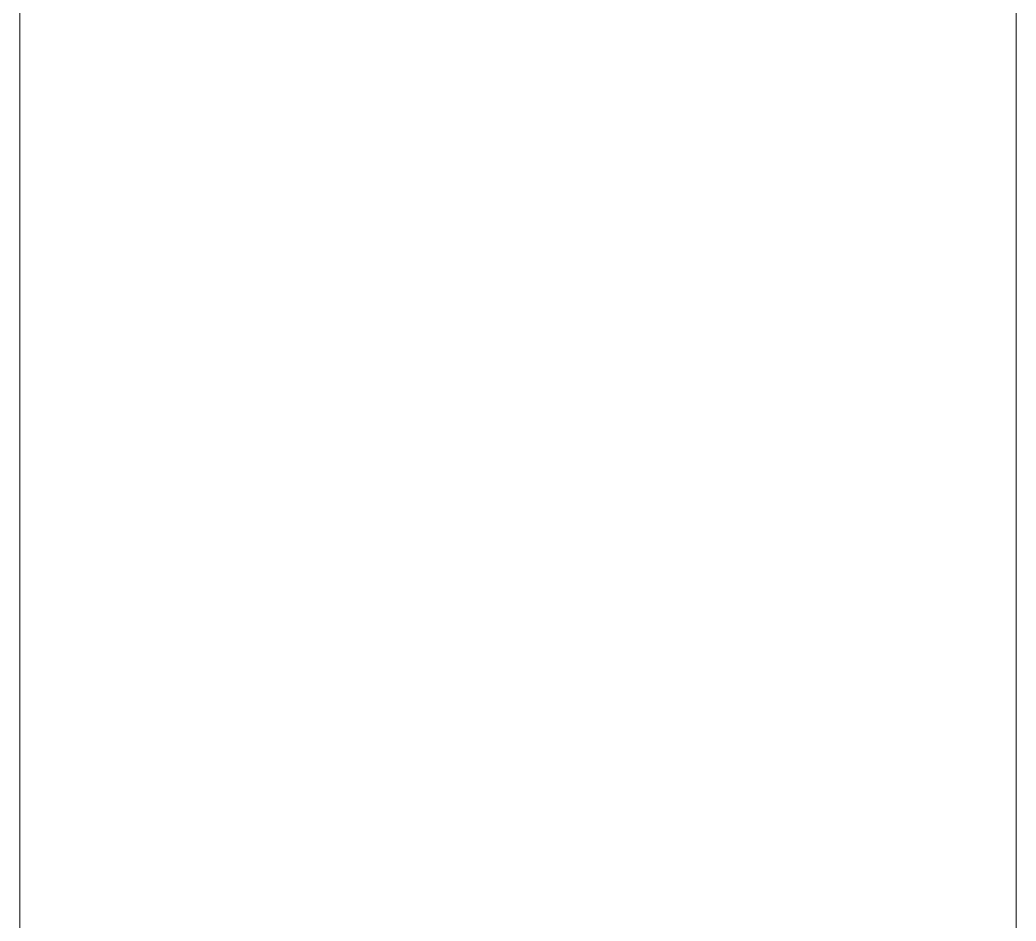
# Model space of a CAD drawing. Header units: millimetres. Extents: x -48147 to 1414029, y -496296 to 18123.
# Drawn here: x 1377438.08 to 1377471.07, y -490222.73 to -490192.88 of the extents above; entities that cross this region are included whole.
import ezdxf

# ---------------------------------------------------------------- set-up
doc = ezdxf.new("R2010")
doc.units = ezdxf.units.MM
doc.header["$MEASUREMENT"] = 0
doc.linetypes.add('Wipeout_Contour', pattern=[1000, 0, -1000])
doc.layers.add('New_A-35-M_FFE_Sanitary', color=7, linetype='Continuous')
doc.layers.add('New_A-35-M_FFE_Sanitary_Pen_No__64', color=7, linetype='Continuous', lineweight=20, true_color=0x606060)

# ---------------------------------------------------------------- blocks, each defined once
blk = doc.blocks.new('Section Elem_192_2', base_point=(1372878.996, -490836.732))
at = {"color": 254, "linetype": 'Wipeout_Contour', "lineweight": 0, "ltscale": 5848247.265008966}
blk.add_wipeout([(1377439.445, -490187.989), (1377438.079, -490191.224), (1377438.079, -490193.841), (1377439.445, -490190.875)], dxfattribs=at).dxf.layer = 'New_A-35-M_FFE_Sanitary'
at = {"color": 254, "linetype": 'Wipeout_Contour', "lineweight": 0, "ltscale": 5848367.239920467}
blk.add_wipeout([(1377471.074, -490191.52), (1377469.929, -490188.262), (1377469.929, -490191.126), (1377471.074, -490194.113)], dxfattribs=at).dxf.layer = 'New_A-35-M_FFE_Sanitary'
at = {"color": 254, "linetype": 'Wipeout_Contour', "lineweight": 0, "ltscale": 5848257.000173751}
blk.add_wipeout([(1377443.115, -490188.38), (1377439.445, -490190.875), (1377439.445, -490193.838), (1377443.115, -490191.575)], dxfattribs=at).dxf.layer = 'New_A-35-M_FFE_Sanitary'
at = {"color": 254, "linetype": 'Wipeout_Contour', "lineweight": 0, "ltscale": 5848370.948103068}
blk.add_wipeout([(1377471.074, -490194.113), (1377469.929, -490191.126), (1377469.929, -490194.065), (1377471.074, -490196.775)], dxfattribs=at).dxf.layer = 'New_A-35-M_FFE_Sanitary'
at = {"color": 254, "linetype": 'Wipeout_Contour', "lineweight": 0, "ltscale": 5848358.682877488}
blk.add_wipeout([(1377469.929, -490191.126), (1377466.446, -490188.572), (1377466.446, -490191.749), (1377469.929, -490194.065)], dxfattribs=at).dxf.layer = 'New_A-35-M_FFE_Sanitary'
at = {"color": 254, "linetype": 'Wipeout_Contour', "lineweight": 0, "ltscale": 5848251.005402513}
blk.add_wipeout([(1377439.445, -490190.875), (1377438.079, -490193.841), (1377438.079, -490196.528), (1377439.445, -490193.838)], dxfattribs=at).dxf.layer = 'New_A-35-M_FFE_Sanitary'
at = {"color": 254, "linetype": 'Wipeout_Contour', "lineweight": 0, "ltscale": 5848374.749144388}
blk.add_wipeout([(1377471.074, -490196.775), (1377469.929, -490194.065), (1377469.929, -490197.074), (1377471.074, -490199.499)], dxfattribs=at).dxf.layer = 'New_A-35-M_FFE_Sanitary'
at = {"layer": 'New_A-35-M_FFE_Sanitary_Pen_No__64', "linetype": 'Continuous'}
for p, q in [((1377471.074, -490194.113), (1377471.074, -490191.52)), ((1377471.074, -490196.775), (1377471.074, -490194.113))]:
    blk.add_line(p, q, dxfattribs=at)
at = {"color": 254, "linetype": 'Wipeout_Contour', "lineweight": 0, "ltscale": 5848362.833238177}
blk.add_wipeout([(1377469.929, -490194.065), (1377466.446, -490191.749), (1377466.446, -490195.001), (1377469.929, -490197.074)], dxfattribs=at).dxf.layer = 'New_A-35-M_FFE_Sanitary'
at = {"color": 254, "linetype": 'Wipeout_Contour', "lineweight": 0, "ltscale": 5848343.831441205}
blk.add_wipeout([(1377466.446, -490191.749), (1377461.156, -490190.18), (1377461.156, -490193.596), (1377466.446, -490195.001)], dxfattribs=at).dxf.layer = 'New_A-35-M_FFE_Sanitary'
at = {"color": 254, "linetype": 'Wipeout_Contour', "lineweight": 0, "ltscale": 5848378.633906042}
blk.add_wipeout([(1377471.074, -490199.499), (1377469.929, -490197.074), (1377469.929, -490200.144), (1377471.074, -490202.279)], dxfattribs=at).dxf.layer = 'New_A-35-M_FFE_Sanitary'
at = {"layer": 'New_A-35-M_FFE_Sanitary_Pen_No__64', "linetype": 'Continuous'}
blk.add_line((1377471.074, -490199.499), (1377471.074, -490196.775), dxfattribs=at)
at = {"color": 254, "linetype": 'Wipeout_Contour', "lineweight": 0, "ltscale": 5848320.635157187}
blk.add_wipeout([(1377461.156, -490190.18), (1377454.865, -490189.596), (1377454.865, -490193.073), (1377461.156, -490193.596)], dxfattribs=at).dxf.layer = 'New_A-35-M_FFE_Sanitary'
at = {"color": 254, "linetype": 'Wipeout_Contour', "lineweight": 0, "ltscale": 5848367.074979492}
blk.add_wipeout([(1377469.929, -490197.074), (1377466.446, -490195.001), (1377466.446, -490198.32), (1377469.929, -490200.144)], dxfattribs=at).dxf.layer = 'New_A-35-M_FFE_Sanitary'
at = {"color": 254, "linetype": 'Wipeout_Contour', "lineweight": 0, "ltscale": 5848296.782903642}
blk.add_wipeout([(1377454.865, -490189.596), (1377448.53, -490190.086), (1377448.53, -490193.512), (1377454.865, -490193.073)], dxfattribs=at).dxf.layer = 'New_A-35-M_FFE_Sanitary'
at = {"color": 254, "linetype": 'Wipeout_Contour', "lineweight": 0, "ltscale": 5848348.349012426}
blk.add_wipeout([(1377466.446, -490195.001), (1377461.156, -490193.596), (1377461.156, -490197.083), (1377466.446, -490198.32)], dxfattribs=at).dxf.layer = 'New_A-35-M_FFE_Sanitary'
at = {"color": 254, "linetype": 'Wipeout_Contour', "lineweight": 0, "ltscale": 5848382.593051635}
blk.add_wipeout([(1377471.074, -490202.279), (1377469.929, -490200.144), (1377469.929, -490203.269), (1377471.074, -490205.109)], dxfattribs=at).dxf.layer = 'New_A-35-M_FFE_Sanitary'
at = {"layer": 'New_A-35-M_FFE_Sanitary_Pen_No__64', "linetype": 'Continuous'}
blk.add_line((1377471.074, -490202.279), (1377471.074, -490199.499), dxfattribs=at)
at = {"color": 254, "linetype": 'Wipeout_Contour', "lineweight": 0, "ltscale": 5848275.907638138}
blk.add_wipeout([(1377448.53, -490190.086), (1377443.115, -490191.575), (1377443.115, -490194.845), (1377448.53, -490193.512)], dxfattribs=at).dxf.layer = 'New_A-35-M_FFE_Sanitary'
at = {"color": 254, "linetype": 'Wipeout_Contour', "lineweight": 0, "ltscale": 5848325.305467937}
blk.add_wipeout([(1377461.156, -490193.596), (1377454.865, -490193.073), (1377454.865, -490196.623), (1377461.156, -490197.083)], dxfattribs=at).dxf.layer = 'New_A-35-M_FFE_Sanitary'
at = {"color": 254, "linetype": 'Wipeout_Contour', "lineweight": 0, "ltscale": 5848371.397896715}
blk.add_wipeout([(1377469.929, -490200.144), (1377466.446, -490198.32), (1377466.446, -490201.697), (1377469.929, -490203.269)], dxfattribs=at).dxf.layer = 'New_A-35-M_FFE_Sanitary'
at = {"color": 254, "linetype": 'Wipeout_Contour', "lineweight": 0, "ltscale": 5848261.178515874}
blk.add_wipeout([(1377443.115, -490191.575), (1377439.445, -490193.838), (1377439.445, -490196.87), (1377443.115, -490194.845)], dxfattribs=at).dxf.layer = 'New_A-35-M_FFE_Sanitary'
at = {"color": 254, "linetype": 'Wipeout_Contour', "lineweight": 0, "ltscale": 5848301.459907295}
blk.add_wipeout([(1377454.865, -490193.073), (1377448.53, -490193.512), (1377448.53, -490197.009), (1377454.865, -490196.623)], dxfattribs=at).dxf.layer = 'New_A-35-M_FFE_Sanitary'
at = {"color": 254, "linetype": 'Wipeout_Contour', "lineweight": 0, "ltscale": 5848352.95300011}
blk.add_wipeout([(1377466.446, -490198.32), (1377461.156, -490197.083), (1377461.156, -490200.631), (1377466.446, -490201.697)], dxfattribs=at).dxf.layer = 'New_A-35-M_FFE_Sanitary'
at = {"color": 254, "linetype": 'Wipeout_Contour', "lineweight": 0, "ltscale": 5848386.617070509}
blk.add_wipeout([(1377471.074, -490205.109), (1377469.929, -490203.269), (1377469.929, -490206.441), (1377471.074, -490207.981)], dxfattribs=at).dxf.layer = 'New_A-35-M_FFE_Sanitary'
at = {"layer": 'New_A-35-M_FFE_Sanitary_Pen_No__64', "linetype": 'Continuous'}
blk.add_line((1377471.074, -490205.109), (1377471.074, -490202.279), dxfattribs=at)
at = {"color": 254, "linetype": 'Wipeout_Contour', "lineweight": 0, "ltscale": 5848280.444302365}
blk.add_wipeout([(1377448.53, -490193.512), (1377443.115, -490194.845), (1377443.115, -490198.182), (1377448.53, -490197.009)], dxfattribs=at).dxf.layer = 'New_A-35-M_FFE_Sanitary'
at = {"color": 254, "linetype": 'Wipeout_Contour', "lineweight": 0, "ltscale": 5848254.839459374}
blk.add_wipeout([(1377439.445, -490193.838), (1377438.079, -490196.528), (1377438.079, -490199.279), (1377439.445, -490196.87)], dxfattribs=at).dxf.layer = 'New_A-35-M_FFE_Sanitary'
at = {"color": 254, "linetype": 'Wipeout_Contour', "lineweight": 0, "ltscale": 5848330.065103151}
blk.add_wipeout([(1377461.156, -490197.083), (1377454.865, -490196.623), (1377454.865, -490200.235), (1377461.156, -490200.631)], dxfattribs=at).dxf.layer = 'New_A-35-M_FFE_Sanitary'
at = {"color": 254, "linetype": 'Wipeout_Contour', "lineweight": 0, "ltscale": 5848375.791591915}
blk.add_wipeout([(1377469.929, -490203.269), (1377466.446, -490201.697), (1377466.446, -490205.125), (1377469.929, -490206.441)], dxfattribs=at).dxf.layer = 'New_A-35-M_FFE_Sanitary'
at = {"layer": 'New_A-35-M_FFE_Sanitary_Pen_No__64', "linetype": 'Continuous'}
for p, q in [((1377438.079, -490193.841), (1377438.079, -490191.224)), ((1377438.079, -490196.528), (1377438.079, -490193.841))]:
    blk.add_line(p, q, dxfattribs=at)
at = {"color": 254, "linetype": 'Wipeout_Contour', "lineweight": 0, "ltscale": 5848265.448851741}
blk.add_wipeout([(1377443.115, -490194.845), (1377439.445, -490196.87), (1377439.445, -490199.965), (1377443.115, -490198.182)], dxfattribs=at).dxf.layer = 'New_A-35-M_FFE_Sanitary'
at = {"color": 254, "linetype": 'Wipeout_Contour', "lineweight": 0, "ltscale": 5848306.22636364}
blk.add_wipeout([(1377454.865, -490196.623), (1377448.53, -490197.009), (1377448.53, -490200.567), (1377454.865, -490200.235)], dxfattribs=at).dxf.layer = 'New_A-35-M_FFE_Sanitary'
at = {"color": 254, "linetype": 'Wipeout_Contour', "lineweight": 0, "ltscale": 5848357.632319619}
blk.add_wipeout([(1377466.446, -490201.697), (1377461.156, -490200.631), (1377461.156, -490204.233), (1377466.446, -490205.125)], dxfattribs=at).dxf.layer = 'New_A-35-M_FFE_Sanitary'
at = {"color": 254, "linetype": 'Wipeout_Contour', "lineweight": 0, "ltscale": 5848390.696302447}
blk.add_wipeout([(1377471.074, -490207.981), (1377469.929, -490206.441), (1377469.929, -490209.652), (1377471.074, -490210.888)], dxfattribs=at).dxf.layer = 'New_A-35-M_FFE_Sanitary'
at = {"layer": 'New_A-35-M_FFE_Sanitary_Pen_No__64', "linetype": 'Continuous'}
blk.add_line((1377471.074, -490207.981), (1377471.074, -490205.109), dxfattribs=at)
at = {"color": 254, "linetype": 'Wipeout_Contour', "lineweight": 0, "ltscale": 5848258.75796113}
blk.add_wipeout([(1377439.445, -490196.87), (1377438.079, -490199.279), (1377438.079, -490202.085), (1377439.445, -490199.965)], dxfattribs=at).dxf.layer = 'New_A-35-M_FFE_Sanitary'
at = {"color": 254, "linetype": 'Wipeout_Contour', "lineweight": 0, "ltscale": 5848285.06774589}
blk.add_wipeout([(1377448.53, -490197.009), (1377443.115, -490198.182), (1377443.115, -490201.579), (1377448.53, -490200.567)], dxfattribs=at).dxf.layer = 'New_A-35-M_FFE_Sanitary'
at = {"color": 254, "linetype": 'Wipeout_Contour', "lineweight": 0, "ltscale": 5848334.902598742}
blk.add_wipeout([(1377461.156, -490200.631), (1377454.865, -490200.235), (1377454.865, -490203.901), (1377461.156, -490204.233)], dxfattribs=at).dxf.layer = 'New_A-35-M_FFE_Sanitary'
at = {"color": 254, "linetype": 'Wipeout_Contour', "lineweight": 0, "ltscale": 5848380.245499743}
blk.add_wipeout([(1377469.929, -490206.441), (1377466.446, -490205.125), (1377466.446, -490208.595), (1377469.929, -490209.652)], dxfattribs=at).dxf.layer = 'New_A-35-M_FFE_Sanitary'
at = {"layer": 'New_A-35-M_FFE_Sanitary_Pen_No__64', "linetype": 'Continuous'}
blk.add_line((1377438.079, -490199.279), (1377438.079, -490196.528), dxfattribs=at)
at = {"color": 254, "linetype": 'Wipeout_Contour', "lineweight": 0, "ltscale": 5848269.800906979}
blk.add_wipeout([(1377443.115, -490198.182), (1377439.445, -490199.965), (1377439.445, -490203.115), (1377443.115, -490201.579)], dxfattribs=at).dxf.layer = 'New_A-35-M_FFE_Sanitary'
at = {"color": 254, "linetype": 'Wipeout_Contour', "lineweight": 0, "ltscale": 5848311.07079198}
blk.add_wipeout([(1377454.865, -490200.235), (1377448.53, -490200.567), (1377448.53, -490204.179), (1377454.865, -490203.901)], dxfattribs=at).dxf.layer = 'New_A-35-M_FFE_Sanitary'
at = {"color": 254, "linetype": 'Wipeout_Contour', "lineweight": 0, "ltscale": 5848362.375705397}
blk.add_wipeout([(1377466.446, -490205.125), (1377461.156, -490204.233), (1377461.156, -490207.879), (1377466.446, -490208.595)], dxfattribs=at).dxf.layer = 'New_A-35-M_FFE_Sanitary'
at = {"color": 254, "linetype": 'Wipeout_Contour', "lineweight": 0, "ltscale": 5848394.820963557}
blk.add_wipeout([(1377471.074, -490210.888), (1377469.929, -490209.652), (1377469.929, -490212.894), (1377471.074, -490213.824)], dxfattribs=at).dxf.layer = 'New_A-35-M_FFE_Sanitary'
at = {"layer": 'New_A-35-M_FFE_Sanitary_Pen_No__64', "linetype": 'Continuous'}
blk.add_line((1377471.074, -490210.888), (1377471.074, -490207.981), dxfattribs=at)
at = {"color": 254, "linetype": 'Wipeout_Contour', "lineweight": 0, "ltscale": 5848262.751489457}
blk.add_wipeout([(1377439.445, -490199.965), (1377438.079, -490202.085), (1377438.079, -490204.941), (1377439.445, -490203.115)], dxfattribs=at).dxf.layer = 'New_A-35-M_FFE_Sanitary'
at = {"color": 254, "linetype": 'Wipeout_Contour', "lineweight": 0, "ltscale": 5848289.766836581}
blk.add_wipeout([(1377448.53, -490200.567), (1377443.115, -490201.579), (1377443.115, -490205.026), (1377448.53, -490204.179)], dxfattribs=at).dxf.layer = 'New_A-35-M_FFE_Sanitary'
at = {"color": 254, "linetype": 'Wipeout_Contour', "lineweight": 0, "ltscale": 5848339.806302851}
blk.add_wipeout([(1377461.156, -490204.233), (1377454.865, -490203.901), (1377454.865, -490207.612), (1377461.156, -490207.879)], dxfattribs=at).dxf.layer = 'New_A-35-M_FFE_Sanitary'
at = {"color": 254, "linetype": 'Wipeout_Contour', "lineweight": 0, "ltscale": 5848384.748913961}
blk.add_wipeout([(1377469.929, -490209.652), (1377466.446, -490208.595), (1377466.446, -490212.1), (1377469.929, -490212.894)], dxfattribs=at).dxf.layer = 'New_A-35-M_FFE_Sanitary'
at = {"layer": 'New_A-35-M_FFE_Sanitary_Pen_No__64', "linetype": 'Continuous'}
blk.add_line((1377438.079, -490202.085), (1377438.079, -490199.279), dxfattribs=at)
at = {"color": 254, "linetype": 'Wipeout_Contour', "lineweight": 0, "ltscale": 5848274.224212465}
blk.add_wipeout([(1377443.115, -490201.579), (1377439.445, -490203.115), (1377439.445, -490206.311), (1377443.115, -490205.026)], dxfattribs=at).dxf.layer = 'New_A-35-M_FFE_Sanitary'
at = {"color": 254, "linetype": 'Wipeout_Contour', "lineweight": 0, "ltscale": 5848315.981523568}
blk.add_wipeout([(1377454.865, -490203.901), (1377448.53, -490204.179), (1377448.53, -490207.836), (1377454.865, -490207.612)], dxfattribs=at).dxf.layer = 'New_A-35-M_FFE_Sanitary'
at = {"color": 254, "linetype": 'Wipeout_Contour', "lineweight": 0, "ltscale": 5848367.171738291}
blk.add_wipeout([(1377466.446, -490208.595), (1377461.156, -490207.879), (1377461.156, -490211.561), (1377466.446, -490212.1)], dxfattribs=at).dxf.layer = 'New_A-35-M_FFE_Sanitary'
at = {"color": 254, "linetype": 'Wipeout_Contour', "lineweight": 0, "ltscale": 5848398.981173775}
blk.add_wipeout([(1377471.074, -490213.824), (1377469.929, -490212.894), (1377469.929, -490216.16), (1377471.074, -490216.782)], dxfattribs=at).dxf.layer = 'New_A-35-M_FFE_Sanitary'
at = {"layer": 'New_A-35-M_FFE_Sanitary_Pen_No__64', "linetype": 'Continuous'}
blk.add_line((1377471.074, -490213.824), (1377471.074, -490210.888), dxfattribs=at)
at = {"color": 254, "linetype": 'Wipeout_Contour', "lineweight": 0, "ltscale": 5848266.810450003}
blk.add_wipeout([(1377439.445, -490203.115), (1377438.079, -490204.941), (1377438.079, -490207.841), (1377439.445, -490206.311)], dxfattribs=at).dxf.layer = 'New_A-35-M_FFE_Sanitary'
at = {"color": 254, "linetype": 'Wipeout_Contour', "lineweight": 0, "ltscale": 5848294.5302605}
blk.add_wipeout([(1377448.53, -490204.179), (1377443.115, -490205.026), (1377443.115, -490208.516), (1377448.53, -490207.836)], dxfattribs=at).dxf.layer = 'New_A-35-M_FFE_Sanitary'
at = {"color": 254, "linetype": 'Wipeout_Contour', "lineweight": 0, "ltscale": 5848344.764403922}
blk.add_wipeout([(1377461.156, -490207.879), (1377454.865, -490207.612), (1377454.865, -490211.36), (1377461.156, -490211.561)], dxfattribs=at).dxf.layer = 'New_A-35-M_FFE_Sanitary'
at = {"color": 254, "linetype": 'Wipeout_Contour', "lineweight": 0, "ltscale": 5848389.291014744}
blk.add_wipeout([(1377469.929, -490212.894), (1377466.446, -490212.1), (1377466.446, -490215.63), (1377469.929, -490216.16)], dxfattribs=at).dxf.layer = 'New_A-35-M_FFE_Sanitary'
at = {"layer": 'New_A-35-M_FFE_Sanitary_Pen_No__64', "linetype": 'Continuous'}
blk.add_line((1377438.079, -490204.941), (1377438.079, -490202.085), dxfattribs=at)
at = {"color": 254, "linetype": 'Wipeout_Contour', "lineweight": 0, "ltscale": 5848278.708130239}
blk.add_wipeout([(1377443.115, -490205.026), (1377439.445, -490206.311), (1377439.445, -490209.548), (1377443.115, -490208.516)], dxfattribs=at).dxf.layer = 'New_A-35-M_FFE_Sanitary'
at = {"color": 254, "linetype": 'Wipeout_Contour', "lineweight": 0, "ltscale": 5848320.946729717}
blk.add_wipeout([(1377454.865, -490207.612), (1377448.53, -490207.836), (1377448.53, -490211.529), (1377454.865, -490211.36)], dxfattribs=at).dxf.layer = 'New_A-35-M_FFE_Sanitary'
at = {"color": 254, "linetype": 'Wipeout_Contour', "lineweight": 0, "ltscale": 5848372.008873323}
blk.add_wipeout([(1377466.446, -490212.1), (1377461.156, -490211.561), (1377461.156, -490215.27), (1377466.446, -490215.63)], dxfattribs=at).dxf.layer = 'New_A-35-M_FFE_Sanitary'
at = {"color": 254, "linetype": 'Wipeout_Contour', "lineweight": 0, "ltscale": 5848403.166986768}
blk.add_wipeout([(1377471.074, -490216.782), (1377469.929, -490216.16), (1377469.929, -490219.442), (1377471.074, -490219.753)], dxfattribs=at).dxf.layer = 'New_A-35-M_FFE_Sanitary'
at = {"layer": 'New_A-35-M_FFE_Sanitary_Pen_No__64', "linetype": 'Continuous'}
blk.add_line((1377471.074, -490216.782), (1377471.074, -490213.824), dxfattribs=at)
at = {"color": 254, "linetype": 'Wipeout_Contour', "lineweight": 0, "ltscale": 5848270.925097197}
blk.add_wipeout([(1377439.445, -490206.311), (1377438.079, -490207.841), (1377438.079, -490210.776), (1377439.445, -490209.548)], dxfattribs=at).dxf.layer = 'New_A-35-M_FFE_Sanitary'
at = {"color": 254, "linetype": 'Wipeout_Contour', "lineweight": 0, "ltscale": 5848299.3465493}
blk.add_wipeout([(1377448.53, -490207.836), (1377443.115, -490208.516), (1377443.115, -490212.04), (1377448.53, -490211.529)], dxfattribs=at).dxf.layer = 'New_A-35-M_FFE_Sanitary'
at = {"color": 254, "linetype": 'Wipeout_Contour', "lineweight": 0, "ltscale": 5848349.764959155}
blk.add_wipeout([(1377461.156, -490211.561), (1377454.865, -490211.36), (1377454.865, -490215.136), (1377461.156, -490215.27)], dxfattribs=at).dxf.layer = 'New_A-35-M_FFE_Sanitary'
at = {"color": 254, "linetype": 'Wipeout_Contour', "lineweight": 0, "ltscale": 5848393.860896979}
blk.add_wipeout([(1377469.929, -490216.16), (1377466.446, -490215.63), (1377466.446, -490219.177), (1377469.929, -490219.442)], dxfattribs=at).dxf.layer = 'New_A-35-M_FFE_Sanitary'
at = {"layer": 'New_A-35-M_FFE_Sanitary_Pen_No__64', "linetype": 'Continuous'}
blk.add_line((1377438.079, -490207.841), (1377438.079, -490204.941), dxfattribs=at)
at = {"color": 254, "linetype": 'Wipeout_Contour', "lineweight": 0, "ltscale": 5848283.241880066}
blk.add_wipeout([(1377443.115, -490208.516), (1377439.445, -490209.548), (1377439.445, -490212.816), (1377443.115, -490212.04)], dxfattribs=at).dxf.layer = 'New_A-35-M_FFE_Sanitary'
at = {"color": 254, "linetype": 'Wipeout_Contour', "lineweight": 0, "ltscale": 5848325.954450293}
blk.add_wipeout([(1377454.865, -490211.36), (1377448.53, -490211.529), (1377448.53, -490215.248), (1377454.865, -490215.136)], dxfattribs=at).dxf.layer = 'New_A-35-M_FFE_Sanitary'
at = {"color": 254, "linetype": 'Wipeout_Contour', "lineweight": 0, "ltscale": 5848376.875467836}
blk.add_wipeout([(1377466.446, -490215.63), (1377461.156, -490215.27), (1377461.156, -490218.997), (1377466.446, -490219.177)], dxfattribs=at).dxf.layer = 'New_A-35-M_FFE_Sanitary'
at = {"color": 254, "linetype": 'Wipeout_Contour', "lineweight": 0, "ltscale": 5848407.368423644}
blk.add_wipeout([(1377471.074, -490219.753), (1377469.929, -490219.442), (1377469.929, -490222.732), (1377471.074, -490222.732)], dxfattribs=at).dxf.layer = 'New_A-35-M_FFE_Sanitary'
at = {"layer": 'New_A-35-M_FFE_Sanitary_Pen_No__64', "linetype": 'Continuous'}
blk.add_line((1377471.074, -490219.753), (1377471.074, -490216.782), dxfattribs=at)
at = {"color": 254, "linetype": 'Wipeout_Contour', "lineweight": 0, "ltscale": 5848275.085560204}
blk.add_wipeout([(1377439.445, -490209.548), (1377438.079, -490210.776), (1377438.079, -490213.74), (1377439.445, -490212.816)], dxfattribs=at).dxf.layer = 'New_A-35-M_FFE_Sanitary'
at = {"color": 254, "linetype": 'Wipeout_Contour', "lineweight": 0, "ltscale": 5848304.204108062}
blk.add_wipeout([(1377448.53, -490211.529), (1377443.115, -490212.04), (1377443.115, -490215.59), (1377448.53, -490215.248)], dxfattribs=at).dxf.layer = 'New_A-35-M_FFE_Sanitary'
at = {"color": 254, "linetype": 'Wipeout_Contour', "lineweight": 0, "ltscale": 5848354.795923273}
blk.add_wipeout([(1377461.156, -490215.27), (1377454.865, -490215.136), (1377454.865, -490218.93), (1377461.156, -490218.997)], dxfattribs=at).dxf.layer = 'New_A-35-M_FFE_Sanitary'
at = {"color": 254, "linetype": 'Wipeout_Contour', "lineweight": 0, "ltscale": 5848398.447599839}
blk.add_wipeout([(1377469.929, -490219.442), (1377466.446, -490219.177), (1377466.446, -490222.732), (1377469.929, -490222.732)], dxfattribs=at).dxf.layer = 'New_A-35-M_FFE_Sanitary'
at = {"layer": 'New_A-35-M_FFE_Sanitary_Pen_No__64', "linetype": 'Continuous'}
blk.add_line((1377438.079, -490210.776), (1377438.079, -490207.841), dxfattribs=at)
at = {"color": 254, "linetype": 'Wipeout_Contour', "lineweight": 0, "ltscale": 5848287.814566772}
blk.add_wipeout([(1377443.115, -490212.04), (1377439.445, -490212.816), (1377439.445, -490216.108), (1377443.115, -490215.59)], dxfattribs=at).dxf.layer = 'New_A-35-M_FFE_Sanitary'
at = {"color": 254, "linetype": 'Wipeout_Contour', "lineweight": 0, "ltscale": 5848330.992622523}
blk.add_wipeout([(1377454.865, -490215.136), (1377448.53, -490215.248), (1377448.53, -490218.986), (1377454.865, -490218.93)], dxfattribs=at).dxf.layer = 'New_A-35-M_FFE_Sanitary'
at = {"color": 254, "linetype": 'Wipeout_Contour', "lineweight": 0, "ltscale": 5848381.759810004}
blk.add_wipeout([(1377466.446, -490219.177), (1377461.156, -490218.997), (1377461.156, -490222.732), (1377466.446, -490222.732)], dxfattribs=at).dxf.layer = 'New_A-35-M_FFE_Sanitary'
at = {"color": 254, "linetype": 'Wipeout_Contour', "lineweight": 0, "ltscale": 5848411.508826317}
blk.add_wipeout([(1377471.074, -490222.732), (1377469.929, -490222.732), (1377469.929, -490226.022), (1377471.074, -490225.711)], dxfattribs=at).dxf.layer = 'New_A-35-M_FFE_Sanitary'
at = {"layer": 'New_A-35-M_FFE_Sanitary_Pen_No__64', "linetype": 'Continuous'}
for p, q in [((1377471.074, -490222.732), (1377471.074, -490219.753)), ((1377471.074, -490225.711), (1377471.074, -490222.732))]:
    blk.add_line(p, q, dxfattribs=at)
at = {"color": 254, "linetype": 'Wipeout_Contour', "lineweight": 0, "ltscale": 5848279.281870408}
blk.add_wipeout([(1377439.445, -490212.816), (1377438.079, -490213.74), (1377438.079, -490216.725), (1377439.445, -490216.108)], dxfattribs=at).dxf.layer = 'New_A-35-M_FFE_Sanitary'
at = {"color": 254, "linetype": 'Wipeout_Contour', "lineweight": 0, "ltscale": 5848309.091243492}
blk.add_wipeout([(1377448.53, -490215.248), (1377443.115, -490215.59), (1377443.115, -490219.157), (1377448.53, -490218.986)], dxfattribs=at).dxf.layer = 'New_A-35-M_FFE_Sanitary'
at = {"color": 254, "linetype": 'Wipeout_Contour', "lineweight": 0, "ltscale": 5848359.845177555}
blk.add_wipeout([(1377461.156, -490218.997), (1377454.865, -490218.93), (1377454.865, -490222.732), (1377461.156, -490222.732)], dxfattribs=at).dxf.layer = 'New_A-35-M_FFE_Sanitary'
at = {"color": 254, "linetype": 'Wipeout_Contour', "lineweight": 0, "ltscale": 5848402.987993745}
blk.add_wipeout([(1377469.929, -490222.732), (1377466.446, -490222.732), (1377466.446, -490226.288), (1377469.929, -490226.022)], dxfattribs=at).dxf.layer = 'New_A-35-M_FFE_Sanitary'
at = {"layer": 'New_A-35-M_FFE_Sanitary_Pen_No__64', "linetype": 'Continuous'}
blk.add_line((1377438.079, -490213.74), (1377438.079, -490210.776), dxfattribs=at)
at = {"color": 254, "linetype": 'Wipeout_Contour', "lineweight": 0, "ltscale": 5848292.415208447}
blk.add_wipeout([(1377443.115, -490215.59), (1377439.445, -490216.108), (1377439.445, -490219.416), (1377443.115, -490219.157)], dxfattribs=at).dxf.layer = 'New_A-35-M_FFE_Sanitary'
at = {"color": 254, "linetype": 'Wipeout_Contour', "lineweight": 0, "ltscale": 5848336.049110056}
blk.add_wipeout([(1377454.865, -490218.93), (1377448.53, -490218.986), (1377448.53, -490222.732), (1377454.865, -490222.732)], dxfattribs=at).dxf.layer = 'New_A-35-M_FFE_Sanitary'
at = {"color": 254, "linetype": 'Wipeout_Contour', "lineweight": 0, "ltscale": 5848283.503991147}
blk.add_wipeout([(1377439.445, -490216.108), (1377438.079, -490216.725), (1377438.079, -490219.725), (1377439.445, -490219.416)], dxfattribs=at).dxf.layer = 'New_A-35-M_FFE_Sanitary'
at = {"color": 254, "linetype": 'Wipeout_Contour', "lineweight": 0, "ltscale": 5848313.996192465}
blk.add_wipeout([(1377448.53, -490218.986), (1377443.115, -490219.157), (1377443.115, -490222.732), (1377448.53, -490222.732)], dxfattribs=at).dxf.layer = 'New_A-35-M_FFE_Sanitary'
at = {"color": 254, "linetype": 'Wipeout_Contour', "lineweight": 0, "ltscale": 5848364.888630542}
blk.add_wipeout([(1377461.156, -490222.732), (1377454.865, -490222.732), (1377454.865, -490226.535), (1377461.156, -490226.468)], dxfattribs=at).dxf.layer = 'New_A-35-M_FFE_Sanitary'
at = {"layer": 'New_A-35-M_FFE_Sanitary_Pen_No__64', "linetype": 'Continuous'}
blk.add_line((1377438.079, -490216.725), (1377438.079, -490213.74), dxfattribs=at)
at = {"color": 254, "linetype": 'Wipeout_Contour', "lineweight": 0, "ltscale": 5848297.032765802}
blk.add_wipeout([(1377443.115, -490219.157), (1377439.445, -490219.416), (1377439.445, -490222.732), (1377443.115, -490222.732)], dxfattribs=at).dxf.layer = 'New_A-35-M_FFE_Sanitary'
at = {"color": 254, "linetype": 'Wipeout_Contour', "lineweight": 0, "ltscale": 5848341.101742331}
blk.add_wipeout([(1377454.865, -490222.732), (1377448.53, -490222.732), (1377448.53, -490226.479), (1377454.865, -490226.535)], dxfattribs=at).dxf.layer = 'New_A-35-M_FFE_Sanitary'
at = {"color": 254, "linetype": 'Wipeout_Contour', "lineweight": 0, "ltscale": 5848287.741851012}
blk.add_wipeout([(1377439.445, -490219.416), (1377438.079, -490219.725), (1377438.079, -490222.732), (1377439.445, -490222.732)], dxfattribs=at).dxf.layer = 'New_A-35-M_FFE_Sanitary'
at = {"color": 254, "linetype": 'Wipeout_Contour', "lineweight": 0, "ltscale": 5848318.875823108}
blk.add_wipeout([(1377448.53, -490222.732), (1377443.115, -490222.732), (1377443.115, -490226.308), (1377448.53, -490226.479)], dxfattribs=at).dxf.layer = 'New_A-35-M_FFE_Sanitary'
at = {"layer": 'New_A-35-M_FFE_Sanitary_Pen_No__64', "linetype": 'Continuous'}
blk.add_line((1377438.079, -490219.725), (1377438.079, -490216.725), dxfattribs=at)
at = {"color": 254, "linetype": 'Wipeout_Contour', "lineweight": 0, "ltscale": 5848291.919730621}
blk.add_wipeout([(1377439.445, -490222.732), (1377438.079, -490222.732), (1377438.079, -490225.74), (1377439.445, -490226.048)], dxfattribs=at).dxf.layer = 'New_A-35-M_FFE_Sanitary'
at = {"layer": 'New_A-35-M_FFE_Sanitary_Pen_No__64', "linetype": 'Continuous'}
for p, q in [((1377438.079, -490222.732), (1377438.079, -490219.725)), ((1377438.079, -490225.74), (1377438.079, -490222.732))]:
    blk.add_line(p, q, dxfattribs=at)

msp = doc.modelspace()

# ---------------------------------------------------------------- block references
at = {"layer": 'New_A-35-M_FFE_Sanitary'}
msp.add_blockref('Section Elem_192_2', (1372878.996, -490836.732), dxfattribs=at)

doc.saveas('drawing.dxf')
